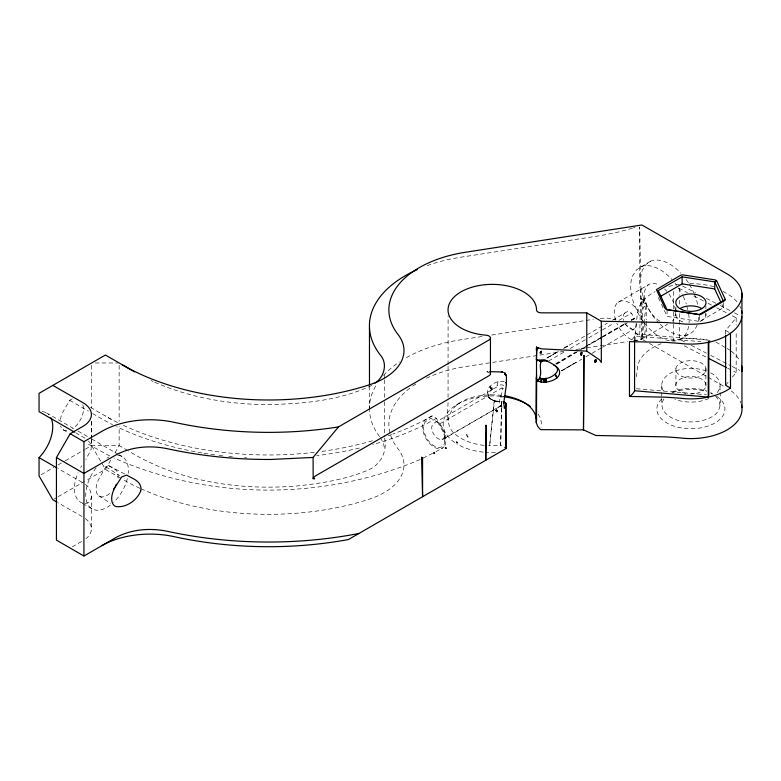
<?xml version="1.0" encoding="UTF-8"?>
<svg xmlns="http://www.w3.org/2000/svg" width="781" height="781" viewBox="0 0 781 781"><rect width="100%" height="100%" fill="white"/><g stroke="black" fill="none" stroke-linecap="round" stroke-linejoin="round"><path stroke-width="0.59" stroke-dasharray="3.9 2.93" d="M484.142 445.395C474.409 444.243 464.597 441.421 456.68 435.447C445.56 428.164 447.718 413.647 448.06 402.313M448.06 397.451L448.069 365.85M448.069 364.639L448.099 316.022M444.848 441.236L444.545 432.43L440.084 423.644L430.839 418.304L426.719 420.686A15.073 8.698 60 0 0 426.719 438.092A15.073 8.698 60 0 0 441.792 446.8A15.073 8.698 60 0 0 441.792 429.394L437.663 422.248M504.272 381.802A4.862 2.812 0 0 0 500.689 381.401L498.122 381.636C481.809 386.732 484.698 402.928 501.597 401.639L500.689 445.365L488.642 445.707M646.238 341.551L641.884 339.325L643.222 297.073L640.859 287.34L639.698 226.988L639.678 287.271M85.285 484.376C91.924 488.184 94.921 503.276 84.533 503.53M633.489 340.623L641.884 339.325L639.678 336.621L640.059 320.991M640.088 319.79L640.859 287.34L641.513 320.083M91.397 439.625L91.104 449.485L85.881 459.56M448.05 420.549C451.779 397.275 482.238 393.175 501.587 395.352M384.545 438.141C387.581 451.496 380.562 464.939 368.027 470.123C345.778 479.505 321.518 483.302 297.639 485.909C239.621 490.761 178.605 481.779 128.396 450.891M494.168 400.819L489.628 445.785L494.422 400.887L496.443 401.239M635.129 341.131L635.129 333.819L636.593 320.835M636.73 319.654L637.53 312.576A53.489 30.879 0 0 1 655.142 291.616M636.456 376.803L637.53 367.363A53.489 30.879 0 0 1 661.068 343.738M498.122 381.636L497.028 385.248L501.168 384.896A2.333 1.347 0 0 1 503.911 386.439L503.218 388.86L502.027 387.874C504.038 392.794 495.008 403.787 501.988 406.999M720.033 392.345C721.224 401.307 721.195 412.7 711.53 417.005C704.286 421.018 695.822 422.277 687.631 421.838C675.946 422.336 654.878 412.173 664.348 398.232M640.459 278.309L642.05 270.607L646.238 264.242L650.612 261.147A41.334 23.86 60 0 1 680.925 273.194M444.867 435.954C440.816 446.966 426.465 429.208 433.758 423.361L498.532 385.96L497.028 385.248M72.233 398.837L69.675 400.311L63.544 410.933A16.528 9.548 -60 0 0 60.235 420.471M124.667 473.989L108.286 465.427L105.855 466.833L99.294 478.197A15.561 8.981 -60 0 0 98.035 495.154A15.561 8.981 -60 0 0 111.644 491.61M110.775 460.048L105.396 469.371L85.412 480.911M114.963 452.804L119.142 445.551L119.142 426.123M643.974 298.85L643.124 300.089L641.084 298.44L642.861 308.602L646.238 304.17L643.075 302.364L641.084 298.44M725.617 334.122L725.617 330.47L736.18 317.818L730.772 315.016M725.617 385.228L729.395 380.708M732.412 377.096L736.18 372.576L736.18 331.203M501.773 405.173L441.929 439.723M643.075 302.364L644.735 300.626M491.444 390.11L490.214 386.468L491.845 387.649L492.45 389.475C488.652 390.959 486.827 396.445 490.605 399.013L488.633 397.06L489.794 398.242M650.612 261.147L636.574 269.816L632.385 276.181A41.334 23.86 60 0 0 633.557 302.647L637.716 312.449A41.334 23.86 60 0 0 642.704 320.649M489.843 386.771L490.488 388.538L491.845 387.649L495.115 387.932M625.093 312.888L624.859 313.044A9.235 5.33 60 0 0 623.746 320.513M556.814 364.239L577.432 351.635M601.224 337.665L588.806 344.958L601.321 337.841M602.258 337.06L626.059 323.09M631.233 320.044L634.338 318.228L631.419 313.171L628.012 311.209L612.431 320.2M499.215 401.659L499.762 401.346L498.942 401.639M41.149 474.702L53.772 467.409M57.979 464.978L64.296 461.337M65.34 460.731L84.28 449.797M85.324 449.192L91.641 445.551L119.142 445.551L127.371 450.295M53.85 499.127L57.013 497.302M58.058 496.696L84.358 481.516M72.301 546.856L81.8 541.37M618.083 302.296L648.308 284.85M444.877 445.512A16.528 9.548 60 0 0 442.515 428.974L436.384 418.343L432.118 415.882L425.987 419.426A16.528 9.548 60 0 0 426.865 439.937A16.528 9.548 60 0 0 444.008 446.81M546.759 358.118L558.405 351.401M563.472 348.472L607.335 323.139M440.084 423.644L502.027 387.874M548.584 360.998L565.024 351.499M570.169 348.531L587.781 338.368M588.825 337.763L601.292 330.568M602.327 329.963L613.759 323.373M618.952 320.366L631.419 313.171M555.623 363.673L575.558 352.163M579.756 349.732L601.8 337.011M602.844 336.406L625.942 323.07M631.185 320.044L634.572 318.648A9.235 5.33 60 0 1 635.314 320.239M556.072 363.966L576.407 352.221M602.366 337.246L627.299 322.846M631.448 320.444L634.572 318.648M561.685 370.79L581.699 359.25M585.857 356.849L591.051 353.852M592.086 353.256L601.438 347.857M602.473 347.252L634.68 328.655M442.993 439.361L500.709 405.993M641.338 339.296L667.394 324.252M661.439 304.268L667.081 316.422L699.62 321.46L723.44 307.704L723.44 302.413M678.923 339.96L688.588 334.385M456.016 405.144L459.511 403.133M371.717 385.463C338.71 401.112 300.9 404.099 264.808 404.617C226.88 404.011 188.66 397.324 153.877 381.841M435.944 451.672L442.925 447.796M432.664 453.361L421.164 459.013M671.924 392.365C682.584 387.269 695.305 387.103 706.424 390.842M420.11 459.511C323.92 500.641 209.718 500.445 114.006 458.008M501.021 405.856L499.918 405.905M633.254 227.945L634.933 227.417M632.405 228.218L618.913 231.918L602.034 235.374L460.526 257.261A122.871 70.944 0 0 0 425.313 266.321M487.578 371.639L486.807 371.863L488.642 372.312L487.578 371.639L489.238 371.678M679.402 284.421L673.378 285.407A53.489 30.879 0 0 0 668.721 286.481M482.053 336.513L460.526 339.842A122.871 70.944 0 0 0 404.011 359.026M491.62 335.039L593.306 319.322M563.921 351.372L465.554 366.572A103.424 59.717 0 0 0 424.024 379.4M575.909 349.517L585.506 348.033M586.707 347.848L627.494 341.551M600.198 318.297L607.628 318.16L616.102 319.946M499.127 401.375L497.39 401.522L501.958 401.19M500.426 397.002L504.341 396.807M95.223 362.97L117.951 362.97M499.362 401.375L494.422 400.887M500.484 396.758L502.408 396.787M501.597 401.639L500.689 445.365L502.798 445.814L504.995 447.952M635.129 333.819L708.806 340.145M631.712 339.93A22.708 13.111 0 0 0 634.582 335.957L701.016 341.658M636.339 388.713L706.395 394.727M495.681 401.151L492.772 400.311L489.394 397.91L491.679 399.755L490.39 398.808L494.851 400.965M151.026 380.513L153.037 381.479M109.76 455.997L85.998 442.964M682.633 286.09L695.559 292.777M706.336 298.342L716.031 303.35M720.336 305.576L730.03 310.584M734.345 312.81L739.724 315.602M678.787 288.199L687.456 292.67M693.948 296.019L703.701 301.046M708.025 303.282L712.36 305.517M716.694 307.753L729.688 314.46M679.402 313.64L679.402 339.208L685.864 342.547M691.253 345.329L706.336 353.129M710.642 355.355L731.114 365.928M732.188 366.484L739.724 370.389M671.025 340.701A53.489 30.879 0 0 1 673.378 340.194L676.619 341.863M684.205 345.778L706.942 357.503M727.521 368.105L736.18 372.576M502.134 407.067L500.211 406.052L502.212 407.184M82.132 482.316L57.901 468.502M82.132 516.544L58.009 502.739M75.718 432.801L85.285 438.356M725.617 330.47L730.489 333.253M722.991 291.372L727.043 293.715A51.116 29.512 0 0 1 737.615 302.608M715.904 342.068L726.027 347.916M649.382 343.367L707.108 376.686M708.152 377.291L724.944 386.985M713.014 394.112L710.72 392.784L713.102 394.171A34.032 19.652 0 0 0 711.11 393.263M90.489 407.399L111.302 419.426M69.675 400.311L88.419 411.138M92.578 413.539L100.905 418.343A237.219 136.958 0 0 0 112.571 424.639M46.509 412.915L73.824 428.681M78.022 431.112L90.625 438.385M91.68 438.99L117.941 454.161M118.995 454.767L122.148 456.582M108.286 465.427L114.856 469.215A15.561 8.981 -60 0 1 117.824 479.183M120.811 478.275L105.396 469.371L91.641 445.551L91.641 439.478M82.727 503.452L92.002 508.802M62.978 429.648L68.201 432.674M624.449 323.724L632.405 329.357L639.678 336.621M98.757 495.808L110.57 503.325M105.855 466.833L119.688 475.639M490.488 388.538L491.942 389.797L491.845 387.649M715.601 396.133L719.076 400.741L720.053 405.73M88.497 440.953L90.43 443.442L91.397 446.878M380.259 437.506L383.471 443.159L384.545 449.065M721.898 304.385L723.44 307.704M658.363 297.639L660.921 303.165M643.222 297.073L647.381 306.865A41.334 23.86 60 0 0 659.057 323.158M686.899 306.591L687.661 309.666M641.533 321.284L641.884 339.325L646.238 304.17L646.238 319.849M720.023 386.263L720.033 391.135M661.732 385.589L661.741 397.392M661.741 398.564L661.741 404.47M736.18 317.818L736.18 325.111M705.878 306.025L705.878 308.837M705.878 313.171L705.878 315.553M705.878 368.398L705.878 386.224M699.62 316.159L699.62 321.46M679.402 288.072L679.402 295.384M679.402 300.246L679.402 305.117M675.916 307.216L675.916 315.553M675.916 368.398L675.916 386.224M673.378 291.489L673.378 310.975M673.378 312.185L673.378 323.149M673.378 324.369L673.378 340.194M667.081 310.067L667.081 316.422M646.238 321.05L646.238 340.34M634.582 335.957L634.582 340.828M384.545 374.987L384.545 378.639M384.545 379.849L384.545 400.497M384.545 401.707L384.545 436.921M369.472 386.175L369.472 409.254M119.142 365.401L119.142 421.262M91.641 365.401L91.641 407.907M91.641 421.262L91.641 438.268M91.397 421.486L91.397 438.414M91.397 495.906L91.397 528.561M705.878 313.601A15.073 8.698 0 0 1 698.917 321.948M682.877 321.948A15.073 8.698 0 0 1 675.916 313.601M689.76 283.708A53.489 30.879 0 0 1 713.668 286.637M739.802 305.996A51.116 29.512 0 0 1 740.964 308.622M679.402 339.208A53.489 30.879 0 0 1 710.212 340.575M727.043 348.502A51.116 29.512 0 0 1 729.6 350.093M731.192 351.206A51.116 29.512 0 0 1 739.802 360.783M731.192 390.91A51.116 29.512 0 0 1 740.964 403.113M685.923 393.458A15.073 8.698 0 0 1 679.978 379.254A15.073 8.698 0 0 1 704.862 381.968A15.073 8.698 0 0 1 690.336 393.946M710.681 372.869A29.17 16.84 0 0 1 716.636 393.175M708.894 398.505A29.17 16.84 0 0 1 674.813 399.296M663.42 390.9A29.17 16.84 0 0 1 672.91 371.99A29.17 16.84 0 0 1 706.981 371.2M716.694 396.25A34.032 19.652 0 0 1 715.562 422.609A34.032 19.652 0 0 1 670.01 424.581A34.032 19.652 0 0 1 662.083 398.613M672.792 392.433A34.032 19.652 0 0 1 706.805 391.691M636.164 323.441A9.235 5.33 60 0 1 632.454 329.318A9.235 5.33 60 0 1 624.751 322.924M495.476 452.55A49.105 28.35 0 0 1 485.265 452.316M483.244 452.121A49.105 28.35 0 0 1 456.709 443.793M454.669 442.476A49.105 28.35 0 0 1 450.647 409.234A49.105 28.35 0 0 1 504.155 396.738M538.07 413.989A49.105 28.35 0 0 1 541.165 427.041M117.726 455.225A30.147 17.407 -60 0 1 128.24 473.364M127.342 478.597A30.147 17.407 -60 0 1 113.665 502.3M110.404 505.082A30.147 17.407 -60 0 1 86.798 502.007A30.147 17.407 -60 0 1 97.391 466.345M107.075 458.076A30.147 17.407 -60 0 1 108.744 457.188M82.854 503.198A30.147 17.407 -60 0 1 78.022 472.71M80.668 467.448A30.147 17.407 -60 0 1 81.732 465.691M85.285 518.535A29.17 16.84 0 0 1 85.89 538.705M42.086 411.548A30.147 17.407 -60 0 1 48.676 414.594M140.99 488.76A206.155 119.024 0 0 0 369.091 499.244A68.074 39.304 0 0 0 397.988 448.772A103.424 59.717 0 0 1 411.821 386.741M139.936 488.281A206.155 119.024 0 0 1 122.871 479.466M379.605 436.657A122.871 70.944 0 0 1 369.472 410.464M369.433 409.351A122.871 70.944 0 0 1 376.374 384.848M383.442 375.466A122.871 70.944 0 0 1 399.355 361.964M412.68 386.136A103.424 59.717 0 0 1 417.181 383.198M82.757 404.665A16.528 9.548 -60 0 1 72.643 428.691M66.951 430.79A16.528 9.548 -60 0 1 60.596 425.987M436.384 418.343A237.219 136.958 0 0 1 372.664 444.594M359.426 448.03A237.219 136.958 0 0 1 316.705 455.616M246.903 457.881A237.219 136.958 0 0 1 244.492 457.744M232.494 456.856A237.219 136.958 0 0 1 228.911 456.524M222.956 455.899A237.219 136.958 0 0 1 217.04 455.177M214.677 454.864A237.219 136.958 0 0 1 202.972 453.107M201.81 452.912A237.219 136.958 0 0 1 116.623 426.641M432.118 415.882A231.186 133.473 0 0 1 392.736 434.119M391.642 434.519A231.186 133.473 0 0 1 387.22 436.081M372.449 440.767A231.186 133.473 0 0 1 320.093 451.633M314.323 452.345A231.186 133.473 0 0 1 121.485 424.444M117.521 422.511A231.186 133.473 0 0 1 105.171 415.882M697.15 324.925A41.334 23.86 60 0 1 659.847 323.949M686.148 279.5A41.334 23.86 60 0 1 688.822 283.454M689.457 284.479A41.334 23.86 60 0 1 693.87 292.973M694.329 294.076A41.334 23.86 60 0 1 697.755 305M698.731 317.223A41.334 23.86 60 0 1 698.068 321.831M644.364 323.519A21.878 12.633 60 0 1 636.554 340.77A21.878 12.633 60 0 1 616.844 323.285M615.662 320.151A21.878 12.633 60 0 1 623.619 300.851A21.878 12.633 60 0 1 644.091 322.485M659.935 321.206A21.878 12.633 60 0 1 644.471 294.993A21.878 12.633 60 0 1 658.93 284.938M664.524 288.941A21.878 12.633 60 0 1 666.779 291.284M668.868 293.92A21.878 12.633 60 0 1 675.37 311.102M675.409 312.283A21.878 12.633 60 0 1 672.402 321.118M688.627 326.302A41.334 23.86 60 0 1 672.529 341.072M669.493 340.75A41.334 23.86 60 0 1 643.388 321.606M640.947 266.731A41.334 23.86 60 0 1 672.041 279.618M675.057 283.2A41.334 23.86 60 0 1 676.483 285.085M678.513 288.023A41.334 23.86 60 0 1 682.155 294.252M683.209 296.38A41.334 23.86 60 0 1 686.304 304.034M688.666 313.777A41.334 23.86 60 0 1 689.067 322.807M576.134 362.267L561.568 370.819L576.134 362.267M587.771 345.563L581.572 349.205L587.82 345.641M558.327 351.47L546.856 358.128L558.308 351.47M567.719 346.032L563.55 348.453L567.719 346.032M681.95 376.374A15.073 8.698 0 0 0 705.878 370.34A15.073 8.698 0 0 0 684.869 361.388A15.073 8.698 0 0 0 681.95 376.374"/><path stroke-width="1.17" d="M122.871 365.127A206.155 119.024 0 0 0 369.091 384.896A68.074 39.304 0 0 0 397.988 334.434A103.424 59.717 0 0 1 465.554 252.234L641.884 224.987L727.043 273.858A51.116 29.512 0 0 1 735.731 308.905A51.116 29.512 0 0 1 679.9 323.549L666.047 322.533L601.321 321.245L586.765 312.849L541.399 312.849A4.862 2.812 0 0 1 536.537 310.028A44.244 25.548 0 0 0 494.441 284.401A44.244 25.548 0 0 0 448.235 307.548A44.244 25.548 0 0 0 486.251 335.215A4.862 2.812 0 0 1 490.195 337.109A4.862 2.812 0 0 1 489.023 339.989L338.485 426.895A262.25 151.407 0 0 1 243.662 431.678A267.453 154.413 0 0 1 174.231 422.336A68.074 39.304 0 0 0 101.94 431.288L83.938 441.675L83.938 556.013L56.437 540.14L56.437 457.559L70.183 433.738L82.854 426.426A29.17 16.84 0 0 0 82.132 402.205L52.805 385.394M536.43 418.997L536.537 347.233L541.399 348.843L586.765 351.138L599.427 359.729L601.321 362.511L601.321 321.245M536.537 374.47L536.332 422.804L537.621 426.231L540.501 429.648L583.485 429.872L595.844 435.476L666.047 436.882L679.9 437.887A51.116 29.512 0 0 0 741.569 405.183M486.29 425.977L485.753 460.253L486.104 425.147L485.714 426.358M536.918 347.428L536.557 350.845L536.352 349.673L537.387 348.375L537.406 347.604L536.391 349.341L536.918 347.428L536.362 359.719L537.894 360.597L536.977 360.129M536.801 347.379L536.488 348.443L536.537 347.233M541.253 352.143L541.292 351.186C540.247 354.545 542.317 351.118 539.856 352.827L540.891 353.032M595.503 360.178L595.913 361.212L595.083 362.003L595.229 360.051L596.03 359.485L594.429 361.759L595.844 362.12L595.981 360.256L595.229 360.051M553.524 364.883C565.161 370.965 548.584 380.435 541.389 378.6L541.194 382.153C547.383 382.426 554.627 381.177 558.64 375.993C563.491 367.46 549.619 362.814 544.777 359.836L536.82 360.09L537.513 360.236M536.527 419.602L536.352 422.638L536.469 377.116L536.527 419.602C534.663 404.714 518.028 398.232 505.112 395.83M580.966 355.052L581.084 352.416L581.894 352.475L581.64 355.111L580.966 355.052L581.718 354.203L581.025 354.144L581.806 353.246L581.064 353.188L581.894 352.475M536.488 348.443L536.576 347.281M723.44 301.349L714.761 281.873L682.077 276.865L658.256 290.62L658.363 291.284M730.489 333.253L730.489 388.04A51.116 29.512 0 0 1 710.603 396.602L704.696 397.783A51.116 29.512 0 0 1 679.9 398.183L666.047 397.178L629.466 396.445A22.708 13.111 0 0 0 634.582 390.744L708.26 397.07L708.806 394.932L708.806 341.365M506.4 376.139L506.4 384.613L503.745 402.869L504.448 408.414L506.43 404.099L503.657 401.903M495.994 410.494L496.208 409.742L496.862 410.357L496.882 411.88L495.994 410.494L496.862 410.357L497.106 411.118M536.625 348.892L537.045 347.477M501.177 372.176L502.281 371.951L489.736 371.688M505.512 374.773L504.604 374.45L504.829 372.908L506.166 375.388L504.829 372.908M503.716 402.098L503.306 402.947M313.396 477.855L313.093 478.773L314.528 478.675L313.396 477.855L315.29 476.029L489.023 375.72A4.871 3.046 4.5 0 0 490.195 372.644M725.315 299.474L724.817 300.558L700.996 314.313L699.112 314.597L666.574 309.569L665.197 308.768L656.421 289.595L680.807 275.146L682.682 274.853L715.22 279.891L716.597 280.682L725.315 299.474L699.112 314.597M537.963 347.838L537.387 348.375L538.412 348.258L537.387 348.375L537.718 347.73M539.817 377.877L537.582 380.933L540.013 378.121L539.642 377.418C542.658 372.4 537.65 363.497 542.629 360.539M314.528 478.675L313.161 478.372L313.093 457.441L338.485 426.895M374.997 383.168C384.135 377.155 388.02 363.614 380.259 354.925A122.871 70.944 0 0 1 417.415 269.543M504.604 374.45L505.463 373.816L504.565 373.718M716.597 280.682L714.761 281.873L714.722 288.921L720.873 302.179M540.598 361.749L542.678 360.539M83.938 556.013L115.695 537.679C131.296 529.137 150.108 527.761 167.329 531.285A286.9 165.64 0 0 0 241.807 541.311C280.975 543.42 320.405 540.93 358.928 533.472M540.491 361.74L542.58 360.529M660.433 296.438L682.184 283.884L714.722 288.921M466.579 434.666L466.96 435.437M467.409 436.276L467.839 436.979M506.449 448.304L348.453 539.525A262.25 151.407 0 0 1 243.662 546.017A267.453 154.413 0 0 1 174.231 536.674A68.074 39.304 0 0 0 101.94 545.626M537.387 348.375L538.168 347.926M421.672 458.076L422.57 457.734L422.589 496.726L421.564 457.207L422.57 457.734M666.574 309.569L699.581 314.577L699.62 315.104M313.093 457.441L270.958 459.462A281.98 162.799 0 0 1 229.116 457.871A286.9 165.64 0 0 1 167.329 448.714C150.108 445.18 131.296 446.556 115.695 455.108L83.938 473.442L56.437 457.559M541.77 360.998L539.31 361.027L547.442 360.998M540.013 378.121L541.389 378.6M595.132 361.095L595.913 361.212M502.115 372.205L503.208 372.498L502.232 371.805M503.325 401.873L504.819 402.41L503.208 401.502M536.576 359.953L537.894 360.597L536.362 359.719M709.109 358.616L726.437 367.548M536.44 359.816L537.894 360.597M730.489 388.04L725.617 385.228L725.617 335.332M134.566 371.873L105.396 355.033L39.05 393.331L39.05 411.636L74.664 432.196M70.183 433.738L83.938 441.675M50.902 417.767A30.147 17.407 -60 0 1 39.05 457.607L56.857 467.897M56.964 502.134L52.805 499.733L39.05 475.912L39.05 457.607M557.009 377.838L555.271 374.343L556.824 377.984M658.256 290.62L666.935 309.481M594.673 360.89L595.083 362.003M540.969 352.124L541.194 353.041M542.961 378.512L543.781 382.202L543.683 378.453L544.103 382.202M682.077 276.865L682.184 283.884M543.293 378.502L543.781 382.202M546.329 382.016L545.948 378.141L546.036 382.065M540.969 378.57L541.194 382.153L537.396 380.796L536.352 378.414M505.717 403.025L505.99 448.567L505.903 403.191M741.95 293.246L741.95 313.103M741.95 367.89L741.95 407.584M741.882 316.715L741.882 371.502A51.116 29.512 0 0 0 741.569 365.488M708.26 342.283L708.26 397.07M634.582 342.049L634.582 390.744M629.466 396.445L629.466 341.658L666.047 342.39L679.9 343.396A51.116 29.512 0 0 0 704.696 342.996L710.603 341.814A51.116 29.512 0 0 0 741.569 310.701M586.765 312.849L586.765 351.138M490.448 338.124L490.448 373.767M369.472 327.883L369.472 384.965M680.241 308.427A15.073 8.698 0 0 1 701.563 308.427M504.155 396.738A49.105 28.35 0 0 1 526.453 403.884M527.321 404.382A49.105 28.35 0 0 1 530.387 406.364M505.6 382.553A4.862 2.812 0 0 1 506.4 384.613M116.33 484.21A15.561 8.981 -60 0 1 115.393 486.212M114.856 487.178A15.561 8.981 -60 0 1 113.665 489.052M583.915 355.521L583.485 429.872L583.915 355.521M140.658 491.122C136.948 500.445 125.829 508.138 115.695 506.508A16.362 9.44 -60 0 1 115.071 487.305L121.66 476.898L126.707 475.063C131.706 478.382 139.203 480.13 140.765 486.758A13.521 10.836 -18.7 0 1 140.648 491.122M457.246 442.739L456.69 442.105L457.246 442.739M446.146 448.138L445.6 448.401L445.463 447.542L446.146 448.138M434.587 453.136L433.865 453.449L433.738 452.58L434.587 453.136M681.95 309.676A15.073 8.698 0 0 0 705.878 303.643A15.073 8.698 0 0 0 684.869 294.691A15.073 8.698 0 0 0 681.95 309.676"/></g></svg>
